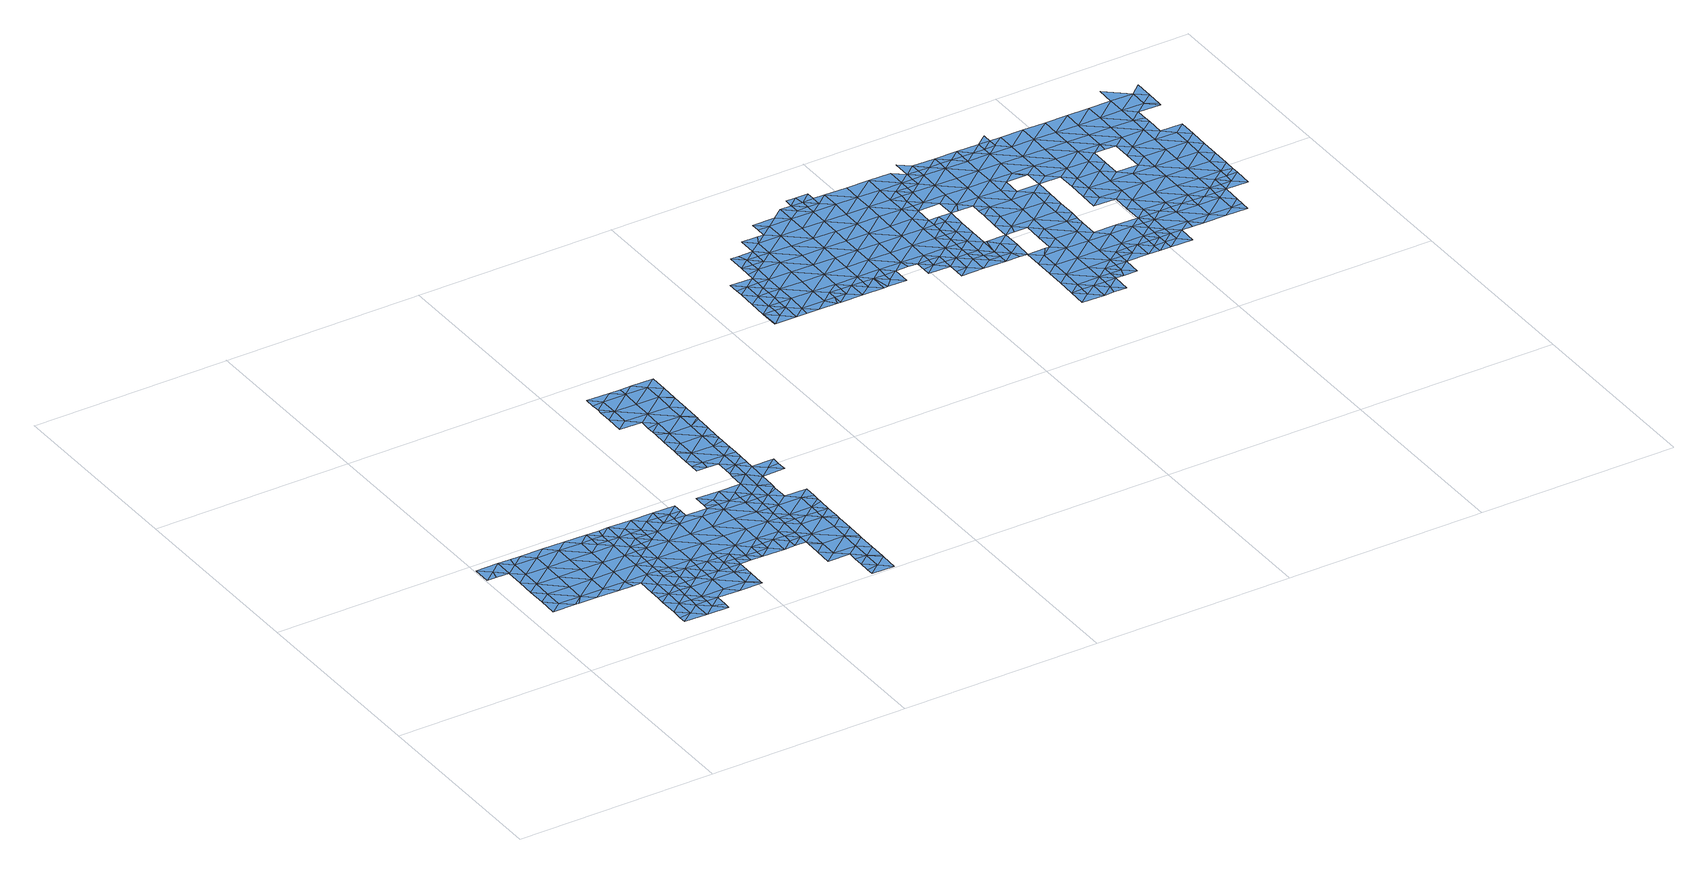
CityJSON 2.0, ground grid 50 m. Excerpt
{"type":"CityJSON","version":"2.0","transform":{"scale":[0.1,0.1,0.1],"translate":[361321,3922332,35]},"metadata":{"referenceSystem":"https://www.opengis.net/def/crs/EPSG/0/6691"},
"CityObjects":{
"waterbody1":{"type":"WaterBody","attributes":{"name":"9","class":"1140","function":"1","WaterBodyRiverFloodingRiskAttribute.description":"5","WaterBodyRiverFloodingRiskAttribute.rankOrg":"1","WaterBodyRiverFloodingRiskAttribute.adminType":"2","WaterBodyRiverFloodingRiskAttribute.scale":"L1"},"geometry":[{"type":"MultiSurface","lod":"1","boundaries":[[[0,1,2]],[[3,4,5]],[[6,7,3]],[[2,8,7]],[[9,10,11]],[[12,13,14]],[[15,16,17]],[[16,18,17]],[[17,18,19]],[[19,20,17]],[[17,20,15]],[[21,15,20]],[[15,21,22]],[[23,24,15]],[[25,23,15]],[[25,15,22]],[[25,22,14]],[[13,12,26]],[[27,13,26]],[[28,29,30]],[[31,32,27]],[[33,34,35]],[[36,35,37]],[[38,2,39]],[[40,41,42]],[[43,44,40]],[[45,7,6]],[[46,47,48]],[[46,48,49]],[[50,49,48]],[[51,52,53]],[[54,55,53]],[[56,57,55]],[[58,57,56]],[[49,59,46]],[[60,47,46]],[[61,62,51]],[[63,62,61]],[[64,65,11]],[[9,11,66]],[[10,67,68]],[[68,69,70]],[[46,71,60]],[[65,66,11]],[[40,44,41]],[[42,6,40]],[[40,6,5]],[[6,3,5]],[[5,43,40]],[[72,73,63]],[[63,73,74]],[[75,76,77]],[[63,74,62]],[[62,52,51]],[[77,78,75]],[[52,54,53]],[[79,78,80]],[[81,79,82]],[[54,56,55]],[[58,56,83]],[[84,83,85]],[[85,86,71]],[[86,87,28]],[[87,23,25]],[[88,24,23]],[[24,16,15]],[[89,18,16]],[[59,84,85]],[[85,71,59]],[[59,71,46]],[[90,71,86]],[[86,91,90]],[[86,28,91]],[[30,91,28]],[[67,33,68]],[[33,69,68]],[[33,35,69]],[[36,69,35]],[[70,92,68]],[[10,68,92]],[[10,92,11]],[[93,11,92]],[[93,64,11]],[[80,88,23]],[[72,94,73]],[[95,73,94]],[[73,95,74]],[[75,74,76]],[[74,75,62]],[[75,52,62]],[[78,52,75]],[[78,54,52]],[[79,54,78]],[[81,54,79]],[[81,56,54]],[[56,81,83]],[[83,81,85]],[[85,81,82]],[[85,82,86]],[[86,82,87]],[[82,23,87]],[[82,80,23]],[[82,79,80]],[[80,78,88]],[[88,78,77]],[[88,77,24]],[[77,16,24]],[[77,89,16]],[[77,76,89]],[[3,96,4]],[[96,3,97]],[[7,97,3]],[[8,97,7]],[[2,98,8]],[[1,98,2]],[[25,14,13]],[[13,87,25]],[[28,87,13]],[[27,28,13]],[[27,29,28]],[[32,29,27]],[[34,31,35]],[[35,31,37]],[[37,31,0]],[[31,27,0]],[[27,26,0]],[[0,26,1]],[[2,37,0]],[[38,37,2]],[[45,39,7]],[[39,2,7]]]}]},
"waterbody2":{"type":"WaterBody","attributes":{"name":"9","class":"1140","function":"1","WaterBodyRiverFloodingRiskAttribute.description":"5","WaterBodyRiverFloodingRiskAttribute.rankOrg":"2","WaterBodyRiverFloodingRiskAttribute.adminType":"2","WaterBodyRiverFloodingRiskAttribute.scale":"L1"},"geometry":[{"type":"MultiSurface","lod":"1","boundaries":[[[41,99,100]],[[45,6,42]],[[36,37,101]],[[102,39,45]],[[101,39,102]],[[38,39,101]],[[38,101,37]],[[103,104,105]],[[105,104,106]],[[103,107,108]],[[103,108,104]],[[99,106,104]],[[99,104,100]],[[93,108,64]],[[93,92,108]],[[108,92,109]],[[92,70,109]],[[70,69,109]],[[69,101,109]],[[64,108,107]],[[104,108,109]],[[100,104,109]],[[102,100,109]],[[41,100,102]],[[42,41,102]],[[45,42,102]],[[102,109,101]],[[69,36,101]]]}]},
"waterbody3":{"type":"WaterBody","attributes":{"name":"9","class":"1140","function":"1","WaterBodyRiverFloodingRiskAttribute.description":"5","WaterBodyRiverFloodingRiskAttribute.rankOrg":"2","WaterBodyRiverFloodingRiskAttribute.adminType":"2","WaterBodyRiverFloodingRiskAttribute.scale":"L1"},"geometry":[{"type":"MultiSurface","lod":"1","boundaries":[[[110,111,112]],[[112,111,113]],[[113,111,114]],[[115,116,117]],[[118,119,120]],[[121,122,123]],[[124,125,121]],[[121,126,124]],[[126,121,127]],[[128,126,127]],[[128,127,129]],[[120,123,130]],[[123,120,117]],[[117,120,119]],[[117,119,115]],[[131,132,133]],[[134,131,133]],[[135,136,131]],[[134,135,131]],[[137,138,136]],[[138,139,136]],[[140,139,138]],[[141,139,140]],[[139,142,143]],[[142,144,143]],[[145,144,146]],[[145,146,147]],[[148,149,150]],[[147,149,148]],[[151,152,153]],[[152,151,154]],[[65,154,151]],[[154,65,64]],[[155,129,127]],[[127,116,155]],[[117,116,127]],[[121,117,127]],[[117,121,123]],[[66,151,156]],[[157,156,151]],[[158,156,157]],[[159,158,157]],[[151,153,157]],[[139,143,136]],[[141,140,160]],[[120,140,138]],[[137,136,135]],[[120,138,118]],[[67,10,161]],[[162,161,10]],[[163,164,161]],[[165,166,167]],[[166,163,167]],[[167,163,161]],[[162,167,161]],[[156,167,162]],[[167,156,168]],[[168,156,130]],[[122,168,130]],[[169,170,171]],[[171,170,172]],[[171,172,166]],[[47,166,172]],[[173,166,47]],[[166,173,164]],[[91,164,173]],[[90,91,173]],[[71,90,173]],[[60,71,173]],[[174,59,49]],[[84,59,175]],[[59,174,176]],[[176,174,177]],[[177,178,179]],[[168,122,165]],[[180,165,122]],[[165,180,171]],[[180,181,171]],[[125,181,180]],[[159,160,158]],[[140,158,160]],[[120,158,140]],[[120,130,158]],[[58,83,84]],[[30,29,164]],[[29,182,164]],[[32,182,29]],[[32,34,182]],[[34,32,31]],[[183,184,114]],[[183,150,184]],[[66,65,151]],[[183,185,150]],[[186,185,183]],[[187,185,186]],[[188,185,187]],[[185,188,148]],[[188,145,148]],[[9,66,162]],[[145,188,143]],[[189,143,188]],[[189,131,143]],[[131,189,190]],[[191,190,189]],[[192,191,188]],[[193,183,194]],[[194,183,111]],[[194,111,110]],[[161,33,67]],[[161,182,33]],[[162,10,9]],[[162,66,156]],[[130,156,158]],[[123,122,130]],[[168,165,167]],[[121,180,122]],[[121,125,180]],[[195,178,170]],[[181,169,171]],[[170,178,172]],[[50,172,178]],[[48,172,50]],[[165,171,166]],[[48,47,172]],[[166,164,163]],[[60,173,47]],[[49,50,174]],[[176,175,59]],[[196,175,176]],[[57,175,196]],[[174,50,177]],[[177,50,178]],[[195,179,178]],[[132,131,190]],[[131,136,143]],[[189,188,191]],[[144,145,143]],[[148,145,147]],[[192,188,187]],[[186,183,193]],[[185,148,150]],[[183,114,111]],[[34,33,182]],[[164,182,161]],[[91,30,164]],[[84,175,58]],[[58,175,57]]]}]},
"waterbody4":{"type":"WaterBody","attributes":{"name":"9","class":"1140","function":"1","WaterBodyRiverFloodingRiskAttribute.description":"5","WaterBodyRiverFloodingRiskAttribute.rankOrg":"1","WaterBodyRiverFloodingRiskAttribute.adminType":"2","WaterBodyRiverFloodingRiskAttribute.scale":"L1"},"geometry":[{"type":"MultiSurface","lod":"1","boundaries":[[[181,197,169]],[[179,195,198]],[[179,198,199]],[[197,199,198]],[[195,170,198]],[[198,170,169]],[[169,197,198]]]}]},
"waterbody5":{"type":"WaterBody","attributes":{"name":"9","class":"1140","function":"1","WaterBodyRiverFloodingRiskAttribute.description":"5","WaterBodyRiverFloodingRiskAttribute.rankOrg":"1","WaterBodyRiverFloodingRiskAttribute.adminType":"2","WaterBodyRiverFloodingRiskAttribute.scale":"L1"},"geometry":[{"type":"MultiSurface","lod":"1","boundaries":[[[200,144,142]],[[201,157,153]],[[202,160,203]],[[159,157,201]],[[141,160,202]],[[202,142,141]],[[142,202,200]],[[202,203,200]],[[153,152,201]],[[152,203,201]],[[160,201,203]],[[160,159,201]],[[139,141,142]]]}]},
"waterbody6":{"type":"WaterBody","attributes":{"name":"9","class":"1140","function":"1","WaterBodyRiverFloodingRiskAttribute.description":"5","WaterBodyRiverFloodingRiskAttribute.rankOrg":"1","WaterBodyRiverFloodingRiskAttribute.adminType":"2","WaterBodyRiverFloodingRiskAttribute.scale":"L1"},"geometry":[{"type":"MultiSurface","lod":"1","boundaries":[[[204,205,206]],[[206,205,207]],[[205,208,207]],[[208,209,207]],[[210,211,212]],[[212,211,213]],[[119,213,211]],[[119,118,213]],[[138,137,118]],[[115,119,211]],[[115,211,116]],[[116,211,208]],[[155,116,208]],[[128,129,214]],[[214,129,215]],[[215,129,205]],[[216,215,205]],[[215,216,217]],[[217,216,218]],[[219,220,221]],[[222,223,224]],[[223,222,225]],[[225,222,226]],[[227,225,226]],[[228,229,230]],[[231,232,233]],[[234,233,232]],[[235,234,232]],[[236,237,238]],[[239,240,241]],[[241,242,243]],[[244,243,242]],[[244,245,243]],[[246,247,248]],[[249,250,251]],[[250,252,251]],[[234,235,253]],[[238,212,236]],[[246,249,247]],[[249,251,247]],[[251,254,247]],[[254,255,256]],[[256,255,257]],[[258,256,257]],[[228,258,229]],[[241,243,259]],[[260,259,230]],[[227,259,260]],[[227,226,259]],[[241,259,239]],[[137,135,213]],[[213,135,236]],[[236,135,134]],[[134,133,236]],[[228,230,259]],[[228,259,243]],[[256,247,254]],[[261,247,256]],[[261,248,247]],[[226,239,259]],[[243,245,261]],[[256,243,261]],[[243,256,228]],[[235,232,255]],[[254,235,255]],[[235,254,251]],[[235,251,252]],[[235,252,253]],[[241,262,242]],[[262,241,240]],[[228,256,258]],[[258,257,263]],[[263,257,264]],[[264,257,255]],[[264,255,265]],[[239,226,222]],[[224,266,222]],[[224,221,266]],[[220,266,221]],[[218,267,268]],[[216,267,218]],[[231,269,232]],[[129,208,205]],[[270,214,215]],[[271,124,272]],[[273,271,272]],[[270,273,272]],[[126,270,272]],[[270,126,214]],[[214,126,128]],[[129,155,208]],[[210,208,211]],[[212,274,275]],[[275,210,212]],[[245,248,261]],[[210,209,208]],[[216,205,204]],[[124,271,125]],[[124,126,272]],[[276,267,277]],[[278,279,280]],[[222,281,239]],[[239,281,282]],[[282,283,239]],[[284,282,281]],[[284,281,280]],[[281,278,280]],[[222,278,281]],[[266,278,222]],[[266,285,278]],[[220,285,266]],[[268,267,285]],[[285,267,278]],[[278,267,276]],[[278,276,279]],[[286,287,288]],[[289,287,286]],[[267,289,277]],[[289,267,216]],[[216,204,289]],[[289,204,287]],[[118,137,213]],[[212,213,236]],[[236,133,237]],[[290,288,287]],[[274,212,238]],[[239,283,240]],[[287,204,290]],[[269,265,255]],[[269,255,232]]]}]},
"waterbody7":{"type":"WaterBody","attributes":{"name":"9","class":"1140","function":"1","WaterBodyRiverFloodingRiskAttribute.description":"5","WaterBodyRiverFloodingRiskAttribute.rankOrg":"2","WaterBodyRiverFloodingRiskAttribute.adminType":"2","WaterBodyRiverFloodingRiskAttribute.scale":"L1"},"geometry":[{"type":"MultiSurface","lod":"1","boundaries":[[[291,292,293]],[[294,292,291]],[[295,294,291]],[[296,292,294]],[[297,296,294]],[[294,295,297]],[[297,295,298]],[[295,299,298]],[[300,301,302]],[[301,297,298]],[[300,297,301]],[[303,298,299]],[[304,305,306]],[[304,302,305]],[[302,301,305]],[[307,308,306]],[[303,309,298]],[[307,310,308]],[[298,311,301]],[[306,305,307]],[[311,305,301]],[[312,313,314]],[[314,310,312]],[[315,309,303]],[[310,307,312]],[[298,309,311]],[[316,307,305]],[[311,317,305]],[[318,313,312]],[[307,319,312]],[[320,309,315]],[[309,321,311]],[[316,305,317]],[[318,312,322]],[[315,323,320]],[[321,309,320]],[[319,307,316]],[[321,324,311]],[[322,312,319]],[[311,325,317]],[[325,316,317]],[[326,327,322]],[[328,324,321]],[[326,329,327]],[[326,322,319]],[[311,324,325]],[[326,330,329]],[[329,330,331]],[[325,332,316]],[[328,333,324]],[[319,316,332]],[[334,326,319]],[[335,331,330]],[[336,325,324]],[[333,336,324]],[[337,330,326]],[[319,332,334]],[[338,336,333]],[[335,330,339]],[[336,340,325]],[[325,341,332]],[[326,334,342]],[[340,341,325]],[[337,326,342]],[[330,337,339]],[[338,343,336]],[[344,342,334]],[[334,332,344]],[[345,346,347]],[[345,339,346]],[[339,337,346]],[[344,332,341]],[[343,348,336]],[[349,337,342]],[[336,350,340]],[[348,350,336]],[[351,347,346]],[[352,348,343]],[[353,346,337]],[[340,354,341]],[[342,344,349]],[[350,354,340]],[[353,351,346]],[[337,349,355]],[[352,356,348]],[[344,341,354]],[[353,337,355]],[[357,350,348]],[[358,359,344]],[[356,357,348]],[[344,354,358]],[[349,344,359]],[[351,353,360]],[[359,361,349]],[[362,353,355]],[[363,357,356]],[[357,364,350]],[[350,365,354]],[[355,349,361]],[[366,360,353]],[[364,365,350]],[[362,366,353]],[[367,357,363]],[[362,355,361]],[[368,360,366]],[[358,354,369]],[[369,354,365]],[[369,370,358]],[[370,361,359]],[[371,357,367]],[[357,372,364]],[[359,358,370]],[[373,366,362]],[[374,371,367]],[[364,375,365]],[[372,375,364]],[[357,371,372]],[[373,362,376]],[[361,370,377]],[[362,361,378]],[[379,380,381]],[[374,382,371]],[[369,365,375]],[[378,361,377]],[[380,379,383]],[[376,362,378]],[[384,372,371]],[[385,386,369]],[[382,384,371]],[[379,387,383]],[[388,389,376]],[[390,387,382]],[[390,383,387]],[[369,375,385]],[[370,369,386]],[[379,381,391]],[[388,376,378]],[[386,392,370]],[[387,384,382]],[[393,387,379]],[[377,370,392]],[[394,395,372]],[[393,379,391]],[[394,372,384]],[[375,372,395]],[[393,396,387]],[[397,384,387]],[[378,377,398]],[[396,397,387]],[[399,393,391]],[[395,400,375]],[[398,377,392]],[[388,378,398]],[[385,375,400]],[[401,394,384]],[[402,401,384]],[[402,384,397]],[[400,403,385]],[[403,392,386]],[[391,404,399]],[[405,393,399]],[[406,388,398]],[[386,385,403]],[[401,407,394]],[[408,395,394]],[[407,408,394]],[[409,405,399]],[[409,399,404]],[[410,411,395]],[[410,395,408]],[[409,412,405]],[[400,395,411]],[[413,406,398]],[[392,403,414]],[[398,392,415]],[[415,392,414]],[[403,400,416]],[[400,411,416]],[[417,414,403]],[[418,403,416]],[[413,398,415]],[[403,418,417]],[[419,420,414]],[[414,417,419]],[[415,414,420]],[[413,415,421]],[[415,420,421]],[[420,422,421]],[[423,413,421]],[[422,424,421]],[[425,426,421]],[[421,424,425]],[[423,421,426]],[[427,428,426]],[[427,426,429]],[[429,430,427]],[[427,430,431]],[[431,430,432]],[[432,433,431]],[[434,431,433]],[[435,434,433]],[[435,436,434]],[[437,434,436]],[[438,437,436]],[[438,439,437]],[[440,439,438]],[[439,441,437]]]}]},
"waterbody8":{"type":"WaterBody","attributes":{"name":"9","class":"1140","function":"1","WaterBodyRiverFloodingRiskAttribute.description":"5","WaterBodyRiverFloodingRiskAttribute.rankOrg":"1","WaterBodyRiverFloodingRiskAttribute.adminType":"2","WaterBodyRiverFloodingRiskAttribute.scale":"L1"},"geometry":[{"type":"MultiSurface","lod":"1","boundaries":[[[442,443,444]],[[445,446,443]],[[308,310,443]],[[443,306,308]],[[446,304,306]],[[442,445,443]],[[310,444,443]],[[292,296,447]],[[304,446,302]],[[302,446,447]],[[445,448,446]],[[446,448,447]],[[292,447,448]],[[446,306,443]],[[447,300,302]],[[296,297,447]],[[300,447,297]]]}]},
"waterbody9":{"type":"WaterBody","attributes":{"name":"9","class":"1140","function":"1","WaterBodyRiverFloodingRiskAttribute.description":"5","WaterBodyRiverFloodingRiskAttribute.rankOrg":"1","WaterBodyRiverFloodingRiskAttribute.adminType":"2","WaterBodyRiverFloodingRiskAttribute.scale":"L1"},"geometry":[{"type":"MultiSurface","lod":"1","boundaries":[[[318,322,449]],[[449,322,327]],[[318,449,313]],[[329,450,449]],[[313,449,451]],[[450,451,449]],[[327,329,449]]]}]},
"waterbody10":{"type":"WaterBody","attributes":{"name":"9","class":"1140","function":"1","WaterBodyRiverFloodingRiskAttribute.description":"5","WaterBodyRiverFloodingRiskAttribute.rankOrg":"1","WaterBodyRiverFloodingRiskAttribute.adminType":"2","WaterBodyRiverFloodingRiskAttribute.scale":"L1"},"geometry":[{"type":"MultiSurface","lod":"1","boundaries":[[[328,321,452]],[[453,454,455]],[[456,343,455]],[[457,356,458]],[[356,352,458]],[[452,333,328]],[[343,453,455]],[[333,452,454]],[[323,454,452]],[[458,343,456]],[[352,343,458]],[[456,457,458]],[[338,333,453]],[[453,343,338]],[[320,323,452]],[[453,333,454]],[[452,321,320]]]}]},
"waterbody11":{"type":"WaterBody","attributes":{"name":"9","class":"1140","function":"1","WaterBodyRiverFloodingRiskAttribute.description":"5","WaterBodyRiverFloodingRiskAttribute.rankOrg":"1","WaterBodyRiverFloodingRiskAttribute.adminType":"2","WaterBodyRiverFloodingRiskAttribute.scale":"L1"},"geometry":[{"type":"MultiSurface","lod":"1","boundaries":[[[383,459,460]],[[460,459,461]],[[383,390,459]],[[390,382,459]],[[382,374,459]],[[374,367,459]],[[461,459,367]]]}]},
"waterbody12":{"type":"WaterBody","attributes":{"name":"9","class":"1140","function":"1","WaterBodyRiverFloodingRiskAttribute.description":"5","WaterBodyRiverFloodingRiskAttribute.rankOrg":"1","WaterBodyRiverFloodingRiskAttribute.adminType":"2","WaterBodyRiverFloodingRiskAttribute.scale":"L1"},"geometry":[{"type":"MultiSurface","lod":"1","boundaries":[[[462,463,464]],[[368,464,463]],[[373,464,368]],[[373,376,464]],[[373,368,366]],[[368,463,465]],[[462,464,389]],[[389,464,376]]]}]},
"waterbody13":{"type":"WaterBody","attributes":{"name":"9","class":"1140","function":"1","WaterBodyRiverFloodingRiskAttribute.description":"5","WaterBodyRiverFloodingRiskAttribute.rankOrg":"1","WaterBodyRiverFloodingRiskAttribute.adminType":"2","WaterBodyRiverFloodingRiskAttribute.scale":"L1"},"geometry":[{"type":"MultiSurface","lod":"1","boundaries":[[[466,467,468]],[[467,469,468]],[[470,471,466]],[[470,466,468]],[[469,472,468]],[[473,471,470]],[[474,417,418]],[[475,471,473]],[[418,416,474]],[[468,476,470]],[[477,475,473]],[[416,478,474]],[[479,475,477]],[[419,480,420]],[[419,417,480]],[[468,472,476]],[[417,474,480]],[[476,481,470]],[[470,482,473]],[[422,420,480]],[[483,479,477]],[[472,484,476]],[[481,482,470]],[[478,485,474]],[[486,487,488]],[[473,489,477]],[[474,490,480]],[[484,491,476]],[[478,488,487]],[[482,489,473]],[[492,493,494]],[[489,495,477]],[[422,480,424]],[[483,477,495]],[[487,485,478]],[[496,487,486]],[[492,494,497]],[[476,498,481]],[[499,476,491]],[[490,474,485]],[[480,490,424]],[[492,500,493]],[[476,499,498]],[[493,500,501]],[[498,502,481]],[[503,504,495]],[[481,502,482]],[[501,505,506]],[[496,507,487]],[[492,497,508]],[[506,505,496]],[[487,509,485]],[[495,489,503]],[[425,424,510]],[[501,500,505]],[[424,490,510]],[[426,425,510]],[[508,511,492]],[[509,490,485]],[[512,502,498]],[[503,513,504]],[[505,507,496]],[[504,513,508]],[[502,514,482]],[[482,515,489]],[[429,426,510]],[[516,505,500]],[[513,511,508]],[[487,507,509]],[[489,517,503]],[[518,510,490]],[[500,492,516]],[[512,519,502]],[[520,507,505]],[[482,514,515]],[[503,517,513]],[[492,511,516]],[[429,510,430]],[[521,490,509]],[[519,522,502]],[[514,502,523]],[[489,515,517]],[[518,490,521]],[[523,502,522]],[[513,524,511]],[[520,505,516]],[[525,509,507]],[[517,524,513]],[[430,510,518]],[[526,516,511]],[[527,507,520]],[[528,521,509]],[[524,529,511]],[[432,430,518]],[[514,523,530]],[[525,507,527]],[[517,515,531]],[[532,520,516]],[[515,514,533]],[[531,534,517]],[[433,432,518]],[[517,534,524]],[[523,535,530]],[[533,514,530]],[[520,536,527]],[[528,509,525]],[[518,521,528]],[[511,529,526]],[[531,515,533]],[[537,433,518]],[[534,538,524]],[[539,529,524]],[[540,525,527]],[[538,539,524]],[[536,540,527]],[[535,541,530]],[[516,526,532]],[[537,518,528]],[[536,520,532]],[[533,542,531]],[[543,526,529]],[[539,543,529]],[[544,533,530]],[[540,545,525]],[[546,530,541]],[[547,528,525]],[[548,532,526]],[[435,433,537]],[[543,548,526]],[[549,536,532]],[[550,537,528]],[[436,435,537]],[[546,541,551]],[[544,530,546]],[[533,544,542]],[[547,525,545]],[[549,532,548]],[[540,552,545]],[[550,436,537]],[[551,553,546]],[[550,528,547]],[[552,554,545]],[[555,556,546]],[[557,542,544]],[[546,553,555]],[[544,546,556]],[[558,554,549]],[[554,559,545]],[[545,559,547]],[[556,560,544]],[[438,436,550]],[[560,557,544]],[[561,562,563]],[[564,550,547]],[[558,559,554]],[[559,564,547]],[[440,438,550]],[[558,549,565]],[[566,567,562]],[[561,566,562]],[[568,440,550]],[[561,563,569]],[[566,570,567]],[[557,571,572]],[[568,550,564]],[[567,570,565]],[[557,573,571]],[[559,558,574]],[[558,565,574]],[[559,575,564]],[[568,576,440]],[[577,561,569]],[[578,572,571]],[[569,572,578]],[[439,440,576]],[[573,579,571]],[[565,570,574]],[[566,561,577]],[[577,569,578]],[[559,574,575]],[[575,580,564]],[[564,581,568]],[[579,582,571]],[[580,581,564]],[[571,582,578]],[[583,566,577]],[[570,566,584]],[[584,566,583]],[[585,582,579]],[[578,586,577]],[[574,570,587]],[[576,568,588]],[[589,586,578]],[[590,580,575]],[[577,586,583]],[[570,584,587]],[[578,582,589]],[[568,581,588]],[[575,574,590]],[[585,591,582]],[[592,581,580]],[[584,583,593]],[[574,587,590]],[[590,592,580]],[[594,587,584]],[[593,594,584]],[[591,595,582]],[[582,595,589]],[[596,583,586]],[[593,583,596]],[[592,597,581]],[[598,587,594]],[[590,587,598]],[[589,599,586]],[[588,581,600]],[[591,601,595]],[[599,596,586]],[[589,595,602]],[[581,597,600]],[[593,596,603]],[[601,604,595]],[[592,590,605]],[[589,602,599]],[[590,598,605]],[[606,603,596]],[[607,605,598]],[[599,606,596]],[[604,608,595]],[[597,592,609]],[[595,608,602]],[[610,600,597]],[[592,605,609]],[[611,605,607]],[[612,613,603]],[[602,614,599]],[[597,609,615]],[[608,604,616]],[[603,606,612]],[[617,609,605]],[[614,602,608]],[[610,597,615]],[[611,617,605]],[[599,618,606]],[[612,619,613]],[[613,619,611]],[[616,620,608]],[[621,615,609]],[[618,599,614]],[[606,622,612]],[[623,614,608]],[[611,619,617]],[[608,620,624]],[[625,606,618]],[[623,608,624]],[[621,609,617]],[[626,610,615]],[[627,618,614]],[[622,606,625]],[[619,612,622]],[[628,615,621]],[[627,614,623]],[[622,629,619]],[[629,630,619]],[[626,615,628]],[[631,625,618]],[[617,630,621]],[[617,619,630]],[[627,623,632]],[[633,618,627]],[[634,622,625]],[[621,635,628]],[[631,618,633]],[[632,636,627]],[[637,636,632]],[[635,621,630]],[[635,638,628]],[[628,639,626]],[[640,630,629]],[[634,625,631]],[[629,622,634]],[[633,627,641]],[[641,627,636]],[[642,640,629]],[[640,643,630]],[[633,644,631]],[[644,633,641]],[[642,629,634]],[[635,630,643]],[[628,638,639]],[[643,645,635]],[[645,646,635]],[[647,631,644]],[[634,631,647]],[[638,635,646]],[[642,648,640]],[[649,634,647]],[[642,634,649]],[[650,639,638]],[[649,648,642]],[[650,651,639]],[[638,646,652]],[[638,652,650]],[[646,653,652]],[[654,652,653]],[[655,652,654]],[[650,652,655]],[[655,656,650]]]}]},
"waterbody14":{"type":"WaterBody","attributes":{"name":"9","class":"1140","function":"1","WaterBodyRiverFloodingRiskAttribute.description":"5","WaterBodyRiverFloodingRiskAttribute.rankOrg":"1","WaterBodyRiverFloodingRiskAttribute.adminType":"2","WaterBodyRiverFloodingRiskAttribute.scale":"L1"},"geometry":[{"type":"MultiSurface","lod":"1","boundaries":[[[657,658,412]],[[409,404,657]],[[659,660,661]],[[662,658,657]],[[657,412,409]],[[479,662,657]],[[657,663,479]],[[663,657,404]],[[405,412,664]],[[665,397,664]],[[666,660,659]],[[665,401,402]],[[659,408,407]],[[667,410,661]],[[402,397,665]],[[667,411,410]],[[494,668,658]],[[668,412,658]],[[661,408,659]],[[410,408,661]],[[407,401,659]],[[494,658,662]],[[665,659,401]],[[659,665,666]],[[666,665,669]],[[669,665,664]],[[412,669,664]],[[669,412,668]],[[396,405,664]],[[405,396,393]],[[664,397,396]],[[667,661,488]],[[488,661,660]]]}]},
"waterbody15":{"type":"WaterBody","attributes":{"name":"9","class":"1140","function":"1","WaterBodyRiverFloodingRiskAttribute.description":"5","WaterBodyRiverFloodingRiskAttribute.rankOrg":"2","WaterBodyRiverFloodingRiskAttribute.adminType":"2","WaterBodyRiverFloodingRiskAttribute.scale":"L1"},"geometry":[{"type":"MultiSurface","lod":"1","boundaries":[[[469,670,472]],[[484,472,671]],[[484,671,491]],[[491,671,672]],[[673,671,674]],[[674,671,472]],[[670,675,674]],[[670,467,675]],[[673,672,671]],[[670,674,472]],[[469,467,670]]]}]},
"waterbody16":{"type":"WaterBody","attributes":{"name":"9","class":"1140","function":"1","WaterBodyRiverFloodingRiskAttribute.description":"5","WaterBodyRiverFloodingRiskAttribute.rankOrg":"2","WaterBodyRiverFloodingRiskAttribute.adminType":"2","WaterBodyRiverFloodingRiskAttribute.scale":"L1"},"geometry":[{"type":"MultiSurface","lod":"1","boundaries":[[[676,677,678]],[[519,678,677]],[[499,676,678]],[[678,498,499]],[[512,498,678]],[[519,512,678]],[[676,499,491]]]}]},
"waterbody17":{"type":"WaterBody","attributes":{"name":"9","class":"1140","function":"1","WaterBodyRiverFloodingRiskAttribute.description":"5","WaterBodyRiverFloodingRiskAttribute.rankOrg":"2","WaterBodyRiverFloodingRiskAttribute.adminType":"2","WaterBodyRiverFloodingRiskAttribute.scale":"L1"},"geometry":[{"type":"MultiSurface","lod":"1","boundaries":[[[679,680,681]],[[522,519,682]],[[522,682,523]],[[535,523,682]],[[680,683,681]],[[551,541,679]],[[541,684,679]],[[684,541,682]],[[553,679,681]],[[541,535,682]],[[682,519,684]],[[551,679,553]],[[680,679,684]]]}]},
"waterbody18":{"type":"WaterBody","attributes":{"name":"9","class":"1140","function":"1","WaterBodyRiverFloodingRiskAttribute.description":"5","WaterBodyRiverFloodingRiskAttribute.rankOrg":"1","WaterBodyRiverFloodingRiskAttribute.adminType":"2","WaterBodyRiverFloodingRiskAttribute.scale":"L1"},"geometry":[{"type":"MultiSurface","lod":"1","boundaries":[[[681,683,685]],[[686,681,685]],[[686,685,687]],[[683,688,685]],[[688,687,685]],[[681,686,553]]]}]},
"waterbody19":{"type":"WaterBody","attributes":{"name":"9","class":"1140","function":"1","WaterBodyRiverFloodingRiskAttribute.description":"5","WaterBodyRiverFloodingRiskAttribute.rankOrg":"2","WaterBodyRiverFloodingRiskAttribute.adminType":"2","WaterBodyRiverFloodingRiskAttribute.scale":"L1"},"geometry":[{"type":"MultiSurface","lod":"1","boundaries":[[[689,690,691]],[[692,689,691]],[[686,687,693]],[[555,686,693]],[[556,555,693]],[[694,579,695]],[[695,579,573]],[[573,557,695]],[[560,695,557]],[[620,696,697]],[[698,694,695]],[[699,690,700]],[[697,690,699]],[[690,697,696]],[[620,616,696]],[[700,690,689]],[[690,696,691]],[[694,591,585]],[[694,701,591]],[[691,701,694]],[[616,604,696]],[[553,686,555]],[[604,701,696]],[[701,604,601]],[[698,691,694]],[[698,692,691]],[[692,698,702]],[[696,701,691]],[[687,698,693]],[[698,695,693]],[[693,695,556]],[[556,695,560]],[[585,579,694]],[[601,591,701]],[[702,698,687]]]}]},
"waterbody20":{"type":"WaterBody","attributes":{"name":"9","class":"1140","function":"1","WaterBodyRiverFloodingRiskAttribute.description":"5","WaterBodyRiverFloodingRiskAttribute.rankOrg":"2","WaterBodyRiverFloodingRiskAttribute.adminType":"2","WaterBodyRiverFloodingRiskAttribute.scale":"L1"},"geometry":[{"type":"MultiSurface","lod":"1","boundaries":[[[623,624,703]],[[632,623,703]],[[632,703,637]],[[637,703,704]],[[620,704,703]],[[624,620,703]]]}]}
},
"vertices":[
[313,220,9],[284,198,9],[312,174,9],[311,82,9],[282,59,9],[339,58,9],[339,104,9],[311,128,9],[283,151,9],[483,241,9],[455,241,9],[483,218,9],[264,244,9],[257,267,9],[228,245,9],[143,269,9],[87,316,9],[87,270,9],[59,294,9],[58,247,9],[115,247,9],[124,246,9],[171,246,9],[201,315,9],[144,315,9],[200,268,9],[285,244,9],[314,267,9],[314,313,9],[342,289,9],[343,312,9],[342,243,9],[342,266,9],[398,242,9],[370,243,9],[370,219,9],[369,196,9],[341,197,9],[341,174,9],[340,151,9],[367,81,9],[396,104,9],[368,104,9],[395,57,9],[396,73,9],[340,128,9],[372,404,9],[400,381,9],[401,404,9],[373,427,9],[401,427,9],[118,478,9],[146,454,9],[175,477,9],[203,453,9],[232,476,9],[260,452,9],[288,475,9],[288,452,9],[344,428,9],[372,381,9],[94,478,9],[89,455,9],[61,479,9],[511,194,9],[511,217,9],[512,240,9],[427,242,9],[426,219,9],[398,196,9],[426,196,9],[344,382,9],[5,479,9],[33,456,9],[61,432,9],[89,409,9],[60,386,9],[88,363,9],[146,408,9],[202,407,9],[202,361,9],[259,406,9],[258,360,9],[288,429,9],[316,428,9],[316,405,9],[315,359,9],[258,314,9],[145,362,9],[59,340,9],[343,359,9],[343,335,9],[454,195,9],[483,195,9],[4,433,9],[28,433,9],[282,78,9],[283,105,9],[284,172,9],
[453,103,9],[425,126,9],[369,173,9],[368,127,9],[510,148,9],[482,125,9],[510,110,9],[510,102,9],[511,167,9],[482,172,9],[426,172,9],
[792,5,9],[764,28,9],[735,6,9],[735,24,9],[736,52,9],[684,353,9],[684,376,9],[655,354,9],[683,307,9],[683,330,9],[655,308,9],[599,401,9],[542,356,9],[599,355,9],[600,424,9],[571,424,9],[628,424,9],[656,400,9],[656,423,9],[685,423,9],[598,308,9],[767,260,9],[796,247,9],[796,282,9],[768,283,9],[739,283,9],[711,260,9],[711,284,9],[683,284,9],[682,238,9],[654,261,9],[654,238,9],[682,215,9],[710,214,9],[681,192,9],[709,168,9],[681,182,9],[681,145,9],[709,122,9],[680,99,9],[737,98,9],[540,217,9],[568,193,9],[568,216,9],[539,194,9],[685,400,9],[541,263,9],[569,240,9],[597,262,9],[597,239,9],[625,239,9],[427,265,9],[484,264,9],[428,311,9],[371,312,9],[485,356,9],[428,357,9],[485,310,9],[541,309,9],[486,426,9],[458,426,9],[486,403,9],[429,403,9],[372,358,9],[373,451,9],[316,451,9],[345,474,9],[402,473,9],[430,450,9],[459,472,9],[543,402,9],[515,425,9],[370,266,9],[765,75,9],[736,76,9],[765,121,9],[793,97,9],[794,144,9],[766,167,9],[767,213,9],[795,236,9],[795,190,9],[794,152,9],[793,56,9],[793,51,9],[458,449,9],[321,474,9],
[515,446,9],[487,449,9],[515,471,9],
[653,192,9],[597,216,9],[653,215,9],[625,192,9],
[742,468,11],[714,445,9],[742,432,10],[742,422,9],[713,399,9],[741,414,9],[741,376,9],[712,353,9],[769,352,9],[711,307,9],[657,446,9],[686,469,10],[714,492,12],[686,503,11],[686,515,12],[630,562,12],[658,562,12],[631,583,12],[660,631,12],[632,647,12],[631,608,12],[632,655,12],[660,677,12],[632,701,12],[662,770,13],[633,765,13],[633,747,13],[579,908,13],[607,909,13],[579,933,13],[636,932,13],[664,908,13],[768,306,9],[797,315,9],[797,328,9],[717,676,12],[746,699,12],[718,723,13],[747,745,13],[719,769,13],[747,751,13],[747,791,13],[748,841,13],[720,861,13],[748,838,13],[749,884,13],[749,930,13],[721,907,13],[693,931,13],[664,931,13],[663,862,13],[607,863,13],[663,816,13],[606,817,13],[634,793,13],[661,723,13],[633,736,13],[719,815,13],[746,738,13],[577,794,13],[578,840,13],[578,874,13],[659,585,12],[715,538,12],[687,532,12],[579,887,13],[629,470,9],[572,438,9],[600,447,9],[572,471,9],[797,343,9],[798,375,9],[744,560,12],[743,534,12],[716,584,12],[744,582,12],[744,607,12],[716,630,12],[745,653,12],[745,667,12],[745,636,12],[687,561,12],[800,513,12],[771,491,12],[799,493,12],[743,514,12],[799,467,12],
[1093,971,18],[1091,1017,18],[1091,971,18],[1119,994,18],[1147,970,18],[1120,1017,18],[1148,1016,18],[1176,993,18],[1174,970,18],[1148,1040,18],[1177,1039,18],[1149,1063,18],[1204,969,18],[1149,1086,18],[1177,1085,18],[1149,1109,18],[1178,1132,18],[1150,1132,18],[1233,992,18],[1150,1155,18],[1233,1038,18],[1179,1178,18],[1151,1201,18],[1150,1173,18],[1253,969,18],[1235,1131,18],[1234,1084,18],[1179,1201,18],[1236,1177,18],[1261,992,18],[1261,1015,18],[1208,1200,18],[1261,968,18],[1290,1037,18],[1291,1084,18],[1236,1223,18],[1208,1224,18],[1290,1014,18],[1208,1247,18],[1237,1269,18],[1209,1293,18],[1292,1130,18],[1318,1014,18],[1292,1176,18],[1249,1292,18],[1347,1036,18],[1294,1268,18],[1347,1013,18],[1266,1292,18],[1348,1083,18],[1348,1129,18],[1293,1222,18],[1375,1013,18],[1349,1175,18],[1266,1316,18],[1295,1315,18],[1266,1338,18],[1404,1036,18],[1350,1221,18],[1404,1082,18],[1323,1337,18],[1403,1012,18],[1351,1314,18],[1405,1128,18],[1351,1268,18],[1432,1012,18],[1460,1035,18],[1406,1174,18],[1407,1220,18],[1352,1360,18],[1407,1267,18],[1408,1313,18],[1465,1012,18],[1461,1081,18],[1462,1127,18],[1380,1336,18],[1488,1011,18],[1380,1360,18],[1463,1173,18],[1463,1220,18],[1517,1034,18],[1518,1080,18],[1408,1336,18],[1517,1011,18],[1519,1126,18],[1437,1336,18],[1464,1266,18],[1465,1312,18],[1572,941,18],[1544,939,18],[1544,918,18],[1545,1010,18],[1544,964,18],[1574,1033,18],[1519,1172,18],[1520,1219,18],[1573,987,18],[1465,1358,18],[1437,1359,18],[1545,987,18],[1600,917,18],[1521,1265,18],[1601,963,18],[1575,1079,18],[1575,1125,18],[1602,986,18],[1602,1009,18],[1521,1311,18],[1629,940,18],[1576,1172,18],[1603,1056,18],[1602,1033,18],[1577,1218,18],[1657,916,18],[1630,963,18],[1522,1357,18],[1603,1079,18],[1603,1102,18],[1658,939,18],[1604,1125,18],[1604,1148,18],[1658,962,18],[1579,1356,18],[1577,1264,18],[1578,1310,18],[1605,1194,18],[1605,1240,18],[1605,1217,18],[1606,1264,18],[1606,1287,18],[1635,1309,18],[1635,1286,18],[1636,1356,18],[1663,1286,18],[1663,1309,18],[1664,1332,18],[1692,1355,18],[1664,1378,18],[1692,1332,18],[1720,1331,18],[1749,1354,18],[1749,1331,18],[1777,1330,18],[1806,1353,18],[1805,1330,18],[1834,1329,18],[1863,1352,18],[1862,1329,18],[1891,1352,18],[1891,1329,18],[1891,1375,18],
[1093,1130,18],[1121,1132,18],[1093,1156,18],[1093,1110,18],[1121,1086,18],[1120,1040,18],[1092,1064,18],
[1180,1224,18],[1172,1247,18],[1152,1248,18],
[1290,991,18],[1346,990,18],[1318,968,18],[1374,967,18],[1383,967,18],[1431,966,18],[1403,989,18],
[1516,988,18],[1488,965,18],[1488,984,18],
[1437,1382,18],[1405,1382,18],[1409,1359,18],[1381,1383,18],
[1712,777,18],[1711,730,18],[1740,753,18],[1739,730,18],[1741,799,18],[1713,823,18],[1768,730,18],[1741,845,18],[1633,1217,18],[1713,869,18],[1797,752,18],[1742,892,18],[1661,1193,18],[1714,915,18],[1634,1263,18],[1797,798,18],[1798,845,18],[1758,915,18],[1796,729,18],[1690,1216,18],[1679,1147,18],[1690,1170,18],[1661,1147,18],[1799,891,18],[1691,1262,18],[1825,729,18],[1744,1030,18],[1716,1054,18],[1715,1008,18],[1771,914,18],[1718,1146,18],[1737,1007,18],[1825,775,18],[1825,752,18],[1745,1077,18],[1717,1100,18],[1854,798,18],[1799,937,18],[1771,961,18],[1746,1123,18],[1717,1122,18],[1746,1169,18],[1772,1007,18],[1747,1215,18],[1692,1309,18],[1801,1029,18],[1854,774,18],[1800,983,18],[1855,844,18],[1855,890,18],[1802,1076,18],[1856,936,18],[1748,1308,18],[1882,774,18],[1802,1122,18],[1748,1261,18],[1882,797,18],[1883,820,18],[1857,982,18],[1804,1214,18],[1858,1075,18],[1803,1168,18],[1804,1261,18],[1858,1029,18],[1911,843,18],[1884,913,18],[1859,1121,18],[1912,889,18],[1885,959,18],[1911,820,18],[1831,1145,18],[1805,1307,18],[1885,982,18],[1886,1005,18],[1832,1191,18],[1939,819,18],[1941,912,18],[1886,1051,18],[1969,888,18],[1860,1213,18],[1968,842,18],[1861,1260,18],[1887,1097,18],[1888,1144,18],[1862,1306,18],[1968,819,18],[1882,1190,18],[1996,818,18],[1888,1190,18],[1997,842,18],[1997,865,18],[1998,911,18],[1916,1166,18],[1917,1213,18],[1997,888,18],[1971,1027,18],[1943,1050,18],[1942,1004,18],[1918,1259,18],[1944,1143,18],[1972,1073,18],[1944,1097,18],[1919,1305,18],[1999,1003,18],[1972,1119,18],[2026,934,18],[1998,957,18],[2026,910,18],[1973,1165,18],[1974,1212,18],[1919,1351,18],[2028,1026,18],[2027,980,18],[2054,910,18],[1975,1258,18],[1975,1304,18],[2083,933,18],[2028,1072,18],[2029,1118,18],[2083,910,18],[2085,1025,18],[2030,1165,18],[1976,1350,18],[2084,979,18],[2031,1211,18],[2111,909,18],[2031,1257,18],[2057,1095,18],[2058,1141,18],[2140,932,18],[2085,1071,18],[2032,1303,18],[2059,1187,18],[2141,1024,18],[2033,1349,18],[2139,909,18],[2141,978,18],[2114,1094,18],[2168,908,18],[2087,1210,18],[2142,1070,18],[2086,1187,18],[2197,931,18],[2088,1256,18],[2090,1349,18],[2115,1186,18],[2143,1117,18],[2115,1140,18],[2197,977,18],[2089,1302,18],[2196,908,18],[2144,1209,18],[2198,1023,18],[2143,1163,18],[2225,907,18],[2145,1255,18],[2199,1116,18],[2225,954,18],[2225,930,18],[2199,1070,18],[2146,1348,18],[2254,976,18],[2146,1301,18],[2200,1162,18],[2201,1208,18],[2255,1069,18],[2254,953,18],[2255,1022,18],[2256,1115,18],[2202,1254,18],[2282,970,18],[2282,953,18],[2202,1301,18],[2203,1347,18],[2229,1185,18],[2283,999,18],[2257,1161,18],[2230,1231,18],[2283,1045,18],[2230,1248,18],[2230,1277,18],[2284,1091,18],[2286,1184,18],[2285,1138,18],[2260,1346,18],[2204,1393,18],[2259,1300,18],[2287,1276,18],[2287,1282,18],[2288,1322,18],[2288,1369,19],
[1686,939,18],[1687,985,18],[1631,1078,18],[1660,1101,18],[1632,1125,18],[1715,961,18],[1695,916,18],[1630,986,18],[1631,1032,18],[1659,1055,18],[1629,1148,18],[1666,1008,18],[1659,1009,18],
[1739,707,18],[1796,706,18],[1824,682,18],[1791,683,18],[1767,683,18],[1710,684,18],
[1847,728,18],[1881,728,18],[1853,751,18],
[1967,796,18],[1969,773,18],[1996,795,18],[1911,797,18],[1995,772,18],[1939,773,18],
[2024,795,18],[2025,818,18],[2053,818,18],[2052,771,18],
[2166,816,18],[2195,838,18],[2138,839,18],[2110,817,18],[2025,841,18],[2082,886,18],[2026,887,18],[2196,885,18],[2224,861,18],[2082,840,18],[2223,838,18],[2223,815,18],[2139,886,18],[2081,817,18],
[2253,930,18],[2281,906,18]
]}
